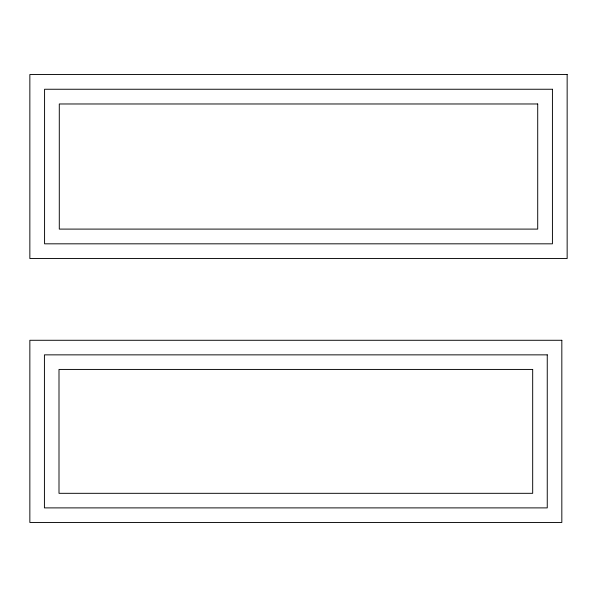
<?xml version="1.0" encoding="UTF-8"?>
<svg xmlns="http://www.w3.org/2000/svg" width="597" height="597" viewBox="0 0 597 597"><rect width="100%" height="100%" fill="white"/><g stroke="black" fill="none" stroke-linecap="round" stroke-linejoin="round"><path stroke-width="0.9" d="M567.15 74.535L29.85 74.535L29.85 258.538L567.15 258.538L567.15 74.535M552.426 89.251L44.574 89.251L44.574 243.822L552.426 243.822L552.426 89.251M537.71 103.975L59.29 103.975L59.29 229.099L537.71 229.099L537.71 103.975M561.829 340.283L29.85 340.283L29.85 522.465L561.829 522.465L561.829 340.283M547.255 354.857L44.424 354.857L44.424 507.89L547.255 507.89L547.255 354.857M532.681 369.431L58.999 369.431L58.999 493.316L532.681 493.316L532.681 369.431"/></g></svg>
